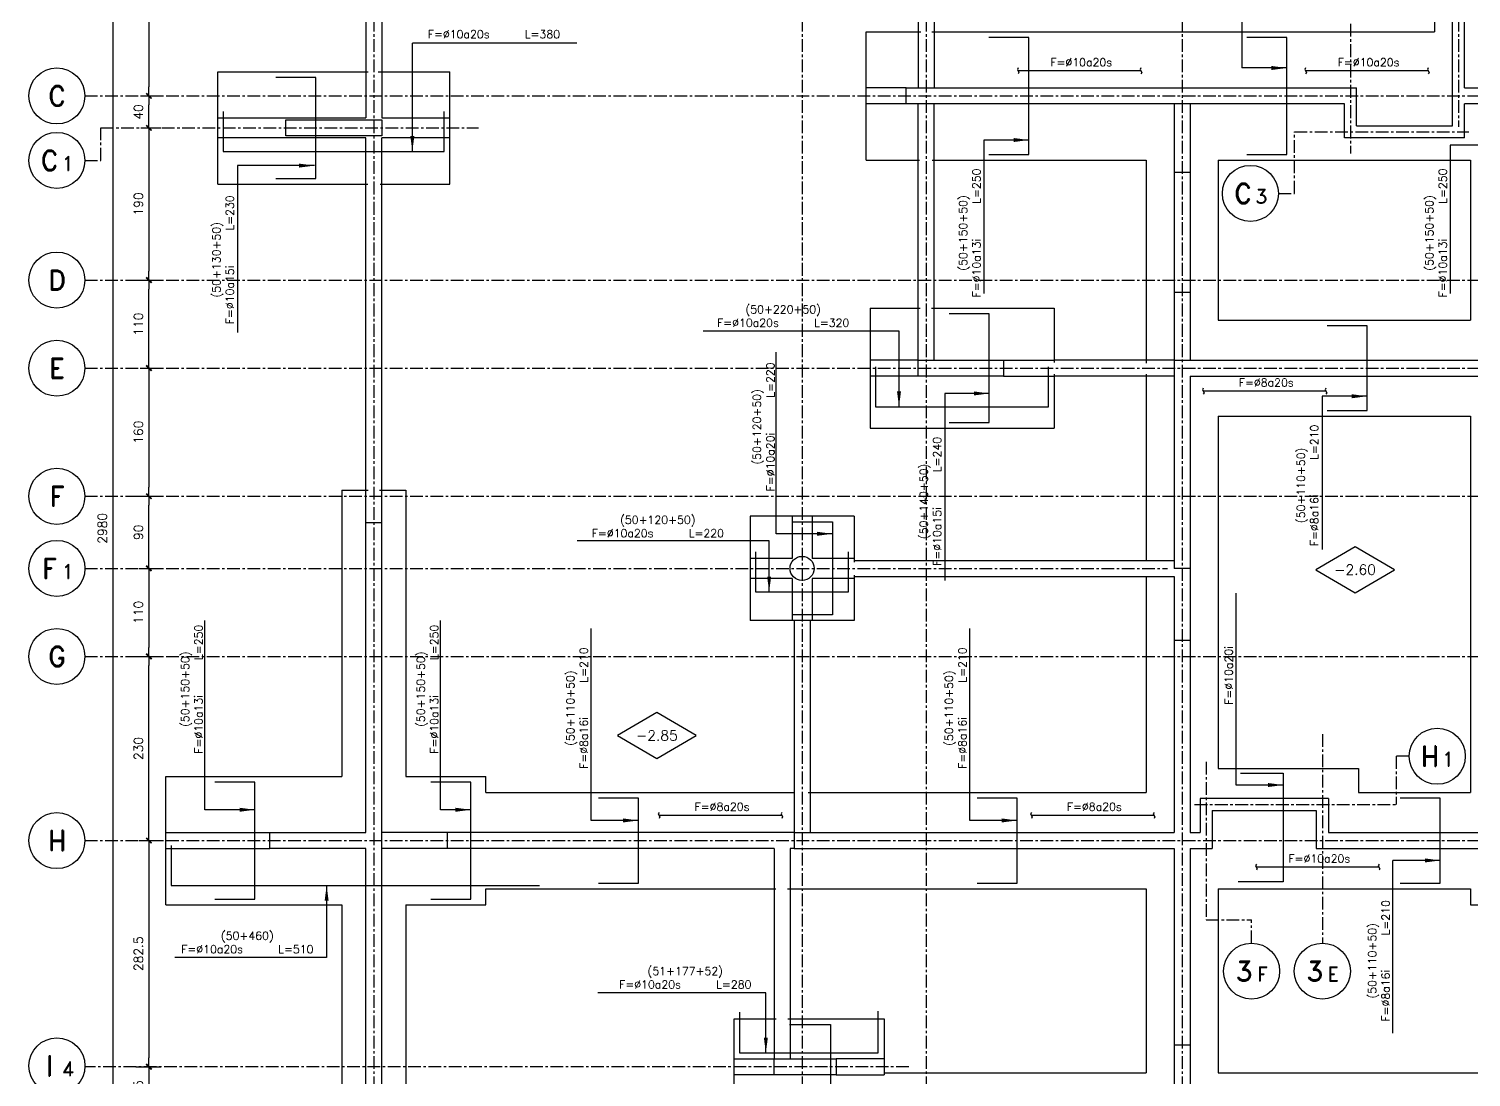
# Model space of a CAD drawing. Header units: millimetres. Extents: x -656631 to -653069, y 92820 to 96737.
# Drawn here: x -656631 to -654829, y 94152 to 95461 of the extents above; entities that cross this region are included whole.
import ezdxf
from ezdxf.enums import TextEntityAlignment as Align

# ---------------------------------------------------------------- set-up
doc = ezdxf.new("R2010")
doc.units = ezdxf.units.MM
doc.header["$LTSCALE"] = 0.5
doc.linetypes.add('CENTER', pattern=[50.8, 31.75, -6.35, 6.35, -6.35])
for name, color, linetype in [('A-LINEA 015', 6, 'Continuous'), ('CONTORNOS', 3, 'Continuous'), ('COTAS', 5, 'Continuous'), ('EJES', 1, 'CENTER'), ('fe', 7, 'Continuous'), ('FUNDACIONES', 3, 'Continuous'), ('MUROS', 3, 'Continuous'), ('NIVELES', 3, 'Continuous'), ('TEXTOS-SM', 3, 'Continuous'), ('TEXTOS1', 9, 'Continuous'), ('VIGAS', 3, 'Continuous')]:
    doc.layers.add(name, color=color, linetype=linetype)
doc.styles.add('ROMAND', font='romand')
doc.styles.add('ROMANS', font='romans')
doc.styles.add('ROMANS0', font='romans.shx')
doc.dimstyles.new('ING-50', dxfattribs={"dimscale": 5, "dimtxt": 2.25, "dimasz": 2.25, "dimexe": 3, "dimexo": 0, "dimgap": 1.5, "dimtad": 1, "dimdec": 1, "dimzin": 12, "dimdsep": 46, "dimtxsty": 'ROMANS', "dimblk1": 'TICK1', "dimblk2": 'TICK1', "dimsah": 1, "dimcen": 0.09, "dimclrd": 2, "dimclre": 1, "dimclrt": 3, "dimadec": 1, "dimazin": 3, "dimtfac": 1, "dimtdec": 1, "dimtix": 1, "dimtmove": 2, "dimatfit": 3, "dimfxl": 3, "dimtolj": 1, "dimtzin": 12, "dimarcsym": 0})

# ---------------------------------------------------------------- blocks, each defined once
blk = doc.blocks.new('NIVEL')
at = {"layer": 'NIVELES', "color": 3, "linetype": 'Continuous'}
blk.add_lwpolyline([(-48.8, 12.3), (0.5, -16.4), (49.7, 12.3), (0.5, 41)], close=True, dxfattribs=at)
at = {"layer": 'NIVELES', "color": 3, "linetype": 'Continuous', "style": 'ROMANS'}
blk.add_attdef('%%P00.00', text='', height=12.7, dxfattribs=at).set_placement((0.4, 6), align=Align.CENTER)
blk = doc.blocks.new('eje-3')
at = {"color": 3, "linetype": 'Continuous'}
blk.add_circle((0, 0), 35, dxfattribs=at)
at = {"color": 5, "linetype": 'Continuous', "style": 'ROMAND'}
for height, p in [(25, (-9.2, 0)), (18, (13.7, -3.6))]:
    blk.add_attdef('0', text='', height=height, dxfattribs=at).set_placement(p, align=Align.MIDDLE)
blk = doc.blocks.new('EJE-1')
at = {"color": 3, "linetype": 'Continuous'}
blk.add_circle((0, 0), 35, dxfattribs=at)
at = {"color": 5, "linetype": 'Continuous', "style": 'ROMAND'}
blk.add_attdef('0', text='', height=25, dxfattribs=at).set_placement((0.2, 0), align=Align.MIDDLE)
blk = doc.blocks.new('TICK1')
at = {"color": 2}
for points in [[(0, 0), (-1, 0)], [(0, 0), (1, 0)]]:
    blk.add_lwpolyline(points, dxfattribs=at)
at = {"color": 2, "const_width": 0.2}
blk.add_lwpolyline([(-0.3, -0.3), (0.3, 0.3)], dxfattribs=at)
blk = doc.blocks.new('*D39')
at = {"layer": 'COTAS', "color": 1, "lineweight": -2}
for p, q in [((-656491.2, 95377.5), (-656465.7, 95377.5)), ((-656490.6, 95337.5), (-656465.7, 95337.5))]:
    blk.add_line(p, q, dxfattribs=at)
at = {"layer": 'COTAS', "color": 2, "lineweight": -2}
blk.add_line((-656480.7, 95348.7), (-656480.7, 95366.2), dxfattribs=at)
at = {"layer": 'Defpoints', "color": 0}
for p in [(-656491.2, 95377.5), (-656480.7, 95377.5), (-656490.6, 95337.5)]:
    blk.add_point(p, dxfattribs=at)
at = {"layer": 'COTAS', "color": 2, "lineweight": -2, "xscale": 11.25, "yscale": 11.25, "zscale": 11.25}
for p, rotation in [((-656480.7, 95377.5), 90), ((-656480.7, 95337.5), 270)]:
    blk.add_blockref('TICK1', p, dxfattribs=dict(at, rotation=rotation))
at = {"layer": 'COTAS', "color": 3, "insert": (-656493.8, 95357.5), "char_height": 11.25, "attachment_point": 5, "rotation": 90, "style": 'ROMANS'}
blk.add_mtext('\\A1;40', dxfattribs=at)
blk = doc.blocks.new('*D40')
at = {"layer": 'COTAS', "color": 1, "lineweight": -2}
for p, q in [((-656490.6, 95337.5), (-656465.7, 95337.5)), ((-656493.5, 95147.5), (-656465.7, 95147.5))]:
    blk.add_line(p, q, dxfattribs=at)
at = {"layer": 'COTAS', "color": 2, "lineweight": -2}
blk.add_line((-656480.7, 95326.2), (-656480.7, 95158.7), dxfattribs=at)
at = {"layer": 'Defpoints', "color": 0}
for p in [(-656490.6, 95337.5), (-656493.5, 95147.5), (-656480.7, 95147.5)]:
    blk.add_point(p, dxfattribs=at)
at = {"layer": 'COTAS', "color": 2, "lineweight": -2, "xscale": 11.25, "yscale": 11.25, "zscale": 11.25}
for p, rotation in [((-656480.7, 95337.5), 90), ((-656480.7, 95147.5), 270)]:
    blk.add_blockref('TICK1', p, dxfattribs=dict(at, rotation=rotation))
at = {"layer": 'COTAS', "color": 3, "insert": (-656493.8, 95242.5), "char_height": 11.25, "attachment_point": 5, "rotation": 90, "style": 'ROMANS'}
blk.add_mtext('\\A1;190', dxfattribs=at)
blk = doc.blocks.new('*D41')
at = {"layer": 'COTAS', "color": 1, "lineweight": -2}
for p, q in [((-656493.5, 95147.5), (-656465.7, 95147.5)), ((-656491.8, 95037.5), (-656465.7, 95037.5))]:
    blk.add_line(p, q, dxfattribs=at)
at = {"layer": 'COTAS', "color": 2, "lineweight": -2}
blk.add_line((-656480.7, 95048.7), (-656480.7, 95136.2), dxfattribs=at)
at = {"layer": 'Defpoints', "color": 0}
for p in [(-656493.5, 95147.5), (-656480.7, 95147.5), (-656491.8, 95037.5)]:
    blk.add_point(p, dxfattribs=at)
at = {"layer": 'COTAS', "color": 2, "lineweight": -2, "xscale": 11.25, "yscale": 11.25, "zscale": 11.25}
for p, rotation in [((-656480.7, 95147.5), 90), ((-656480.7, 95037.5), 270)]:
    blk.add_blockref('TICK1', p, dxfattribs=dict(at, rotation=rotation))
at = {"layer": 'COTAS', "color": 3, "insert": (-656493.8, 95092.5), "char_height": 11.25, "attachment_point": 5, "rotation": 90, "style": 'ROMANS'}
blk.add_mtext('\\A1;110', dxfattribs=at)
blk = doc.blocks.new('*D42')
at = {"layer": 'COTAS', "color": 1, "lineweight": -2}
for p, q in [((-656491.8, 95037.5), (-656465.7, 95037.5)), ((-656494.3, 94877.5), (-656465.7, 94877.5))]:
    blk.add_line(p, q, dxfattribs=at)
at = {"layer": 'COTAS', "color": 2, "lineweight": -2}
blk.add_line((-656480.7, 95026.2), (-656480.7, 94888.7), dxfattribs=at)
at = {"layer": 'Defpoints', "color": 0}
for p in [(-656491.8, 95037.5), (-656494.3, 94877.5), (-656480.7, 94877.5)]:
    blk.add_point(p, dxfattribs=at)
at = {"layer": 'COTAS', "color": 2, "lineweight": -2, "xscale": 11.25, "yscale": 11.25, "zscale": 11.25}
for p, rotation in [((-656480.7, 95037.5), 90), ((-656480.7, 94877.5), 270)]:
    blk.add_blockref('TICK1', p, dxfattribs=dict(at, rotation=rotation))
at = {"layer": 'COTAS', "color": 3, "insert": (-656493.8, 94957.5), "char_height": 11.25, "attachment_point": 5, "rotation": 90, "style": 'ROMANS'}
blk.add_mtext('\\A1;160', dxfattribs=at)
blk = doc.blocks.new('*D43')
at = {"layer": 'COTAS', "color": 1, "lineweight": -2}
for p, q in [((-656494.3, 94877.5), (-656465.7, 94877.5)), ((-656492.9, 94787.5), (-656465.7, 94787.5))]:
    blk.add_line(p, q, dxfattribs=at)
at = {"layer": 'COTAS', "color": 2, "lineweight": -2}
blk.add_line((-656480.7, 94798.7), (-656480.7, 94866.2), dxfattribs=at)
at = {"layer": 'Defpoints', "color": 0}
for p in [(-656494.3, 94877.5), (-656480.7, 94877.5), (-656492.9, 94787.5)]:
    blk.add_point(p, dxfattribs=at)
at = {"layer": 'COTAS', "color": 2, "lineweight": -2, "xscale": 11.25, "yscale": 11.25, "zscale": 11.25}
for p, rotation in [((-656480.7, 94877.5), 90), ((-656480.7, 94787.5), 270)]:
    blk.add_blockref('TICK1', p, dxfattribs=dict(at, rotation=rotation))
at = {"layer": 'COTAS', "color": 3, "insert": (-656493.8, 94832.5), "char_height": 11.25, "attachment_point": 5, "rotation": 90, "style": 'ROMANS'}
blk.add_mtext('\\A1;90', dxfattribs=at)
blk = doc.blocks.new('*D44')
at = {"layer": 'COTAS', "color": 1, "lineweight": -2}
for p, q in [((-656492.9, 94787.5), (-656465.7, 94787.5)), ((-656494.6, 94677.5), (-656465.7, 94677.5))]:
    blk.add_line(p, q, dxfattribs=at)
at = {"layer": 'COTAS', "color": 2, "lineweight": -2}
blk.add_line((-656480.7, 94776.2), (-656480.7, 94688.7), dxfattribs=at)
at = {"layer": 'Defpoints', "color": 0}
for p in [(-656492.9, 94787.5), (-656494.6, 94677.5), (-656480.7, 94677.5)]:
    blk.add_point(p, dxfattribs=at)
at = {"layer": 'COTAS', "color": 2, "lineweight": -2, "xscale": 11.25, "yscale": 11.25, "zscale": 11.25}
for p, rotation in [((-656480.7, 94787.5), 90), ((-656480.7, 94677.5), 270)]:
    blk.add_blockref('TICK1', p, dxfattribs=dict(at, rotation=rotation))
at = {"layer": 'COTAS', "color": 3, "insert": (-656493.8, 94732.5), "char_height": 11.25, "attachment_point": 5, "rotation": 90, "style": 'ROMANS'}
blk.add_mtext('\\A1;110', dxfattribs=at)
blk = doc.blocks.new('*D45')
at = {"layer": 'COTAS', "color": 1, "lineweight": -2}
for p, q in [((-656494.6, 94677.5), (-656465.7, 94677.5)), ((-656491, 94447.5), (-656465.7, 94447.5))]:
    blk.add_line(p, q, dxfattribs=at)
at = {"layer": 'COTAS', "color": 2, "lineweight": -2}
blk.add_line((-656480.7, 94458.7), (-656480.7, 94666.2), dxfattribs=at)
at = {"layer": 'Defpoints', "color": 0}
for p in [(-656494.6, 94677.5), (-656480.7, 94677.5), (-656491, 94447.5)]:
    blk.add_point(p, dxfattribs=at)
at = {"layer": 'COTAS', "color": 2, "lineweight": -2, "xscale": 11.25, "yscale": 11.25, "zscale": 11.25}
for p, rotation in [((-656480.7, 94677.5), 90), ((-656480.7, 94447.5), 270)]:
    blk.add_blockref('TICK1', p, dxfattribs=dict(at, rotation=rotation))
at = {"layer": 'COTAS', "color": 3, "insert": (-656493.8, 94562.5), "char_height": 11.25, "attachment_point": 5, "rotation": 90, "style": 'ROMANS'}
blk.add_mtext('\\A1;230', dxfattribs=at)
blk = doc.blocks.new('*D46')
at = {"layer": 'COTAS', "color": 1, "lineweight": -2}
for p, q in [((-656495.4, 94165), (-656465.7, 94165)), ((-656496.4, 94097.5), (-656465.7, 94097.5))]:
    blk.add_line(p, q, dxfattribs=at)
at = {"layer": 'COTAS', "color": 2, "lineweight": -2}
blk.add_line((-656480.7, 94153.7), (-656480.7, 94108.7), dxfattribs=at)
at = {"layer": 'Defpoints', "color": 0}
for p in [(-656495.4, 94165), (-656496.4, 94097.5), (-656480.7, 94097.5)]:
    blk.add_point(p, dxfattribs=at)
at = {"layer": 'COTAS', "color": 2, "lineweight": -2, "xscale": 11.25, "yscale": 11.25, "zscale": 11.25}
for p, rotation in [((-656480.7, 94165), 90), ((-656480.7, 94097.5), 270)]:
    blk.add_blockref('TICK1', p, dxfattribs=dict(at, rotation=rotation))
at = {"layer": 'COTAS', "color": 3, "insert": (-656493.8, 94131.2), "char_height": 11.25, "attachment_point": 5, "rotation": 90, "style": 'ROMANS'}
blk.add_mtext('\\A1;67.5', dxfattribs=at)
blk = doc.blocks.new('*D49')
at = {"layer": 'COTAS', "color": 1, "lineweight": -2}
for p, q in [((-656525, 96327.5), (-656540.7, 96327.5)), ((-656537.6, 93347.5), (-656510.7, 93347.5))]:
    blk.add_line(p, q, dxfattribs=at)
at = {"layer": 'COTAS', "color": 2, "lineweight": -2}
blk.add_line((-656525.7, 96316.2), (-656525.7, 93358.7), dxfattribs=at)
at = {"layer": 'Defpoints', "color": 0}
for p in [(-656525, 96327.5), (-656537.6, 93347.5), (-656525.7, 93347.5)]:
    blk.add_point(p, dxfattribs=at)
at = {"layer": 'COTAS', "color": 2, "lineweight": -2, "xscale": 11.25, "yscale": 11.25, "zscale": 11.25}
for p, rotation in [((-656525.7, 96327.5), 90), ((-656525.7, 93347.5), 270)]:
    blk.add_blockref('TICK1', p, dxfattribs=dict(at, rotation=rotation))
at = {"layer": 'COTAS', "color": 3, "insert": (-656538.8, 94837.5), "char_height": 11.25, "attachment_point": 5, "rotation": 90, "style": 'ROMANS'}
blk.add_mtext('\\A1;2980', dxfattribs=at)
blk = doc.blocks.new('*D54')
at = {"layer": 'COTAS', "color": 1, "lineweight": -2}
for p, q in [((-656485.2, 95667.5), (-656465.7, 95667.5)), ((-656489.9, 95377.5), (-656465.7, 95377.5))]:
    blk.add_line(p, q, dxfattribs=at)
at = {"layer": 'COTAS', "color": 2, "lineweight": -2}
blk.add_line((-656480.7, 95656.2), (-656480.7, 95388.7), dxfattribs=at)
at = {"layer": 'Defpoints', "color": 0}
for p in [(-656485.2, 95667.5), (-656489.9, 95377.5), (-656480.7, 95377.5)]:
    blk.add_point(p, dxfattribs=at)
at = {"layer": 'COTAS', "color": 2, "lineweight": -2, "xscale": 11.25, "yscale": 11.25, "zscale": 11.25}
for p, rotation in [((-656480.7, 95667.5), 90), ((-656480.7, 95377.5), 270)]:
    blk.add_blockref('TICK1', p, dxfattribs=dict(at, rotation=rotation))
at = {"layer": 'COTAS', "color": 3, "insert": (-656493.8, 95522.5), "char_height": 11.25, "attachment_point": 5, "rotation": 90, "style": 'ROMANS'}
blk.add_mtext('\\A1;290', dxfattribs=at)
blk = doc.blocks.new('*D63')
at = {"layer": 'COTAS', "color": 1, "lineweight": -2}
for p, q in [((-656492.8, 94447.5), (-656465.7, 94447.5)), ((-656497.1, 94165), (-656465.7, 94165))]:
    blk.add_line(p, q, dxfattribs=at)
at = {"layer": 'COTAS', "color": 2, "lineweight": -2}
blk.add_line((-656480.7, 94436.2), (-656480.7, 94176.2), dxfattribs=at)
at = {"layer": 'Defpoints', "color": 0}
for p in [(-656492.8, 94447.5), (-656497.1, 94165), (-656480.7, 94165)]:
    blk.add_point(p, dxfattribs=at)
at = {"layer": 'COTAS', "color": 2, "lineweight": -2, "xscale": 11.25, "yscale": 11.25, "zscale": 11.25}
for p, rotation in [((-656480.7, 94447.5), 90), ((-656480.7, 94165), 270)]:
    blk.add_blockref('TICK1', p, dxfattribs=dict(at, rotation=rotation))
at = {"layer": 'COTAS', "color": 3, "insert": (-656493.8, 94306.2), "char_height": 11.25, "attachment_point": 5, "rotation": 90, "style": 'ROMANS'}
blk.add_mtext('\\A1;282.5', dxfattribs=at)
blk = doc.blocks.new('FLECHA')
at = {"color": 2}
blk.add_lwpolyline([(0, 0, 0, 5, 0), (19.2, 0, 5, 5, 0)], format="xyseb", dxfattribs=at)

msp = doc.modelspace()

# ---------------------------------------------------------------- linework, layer by layer
at = {"layer": 'CONTORNOS', "color": 2}
for p, q in [((-655394.63, 95412.36), (-655395.56, 95410.51)), ((-655241.32, 95412.36), (-655242.25, 95410.51)), ((-655035.61, 95412.36), (-655036.54, 95410.51)), ((-654882.31, 95412.36), (-654883.23, 95410.51)), ((-655395.56, 95410.51), (-655393.7, 95406.79)), ((-655393.7, 95406.79), (-655394.63, 95404.93)), ((-655242.25, 95410.51), (-655240.39, 95406.79)), ((-655240.39, 95406.79), (-655241.32, 95404.93)), ((-655036.54, 95410.51), (-655034.69, 95406.79)), ((-655034.69, 95406.79), (-655035.61, 95404.93)), ((-654883.23, 95410.51), (-654881.38, 95406.79)), ((-654881.38, 95406.79), (-654882.31, 95404.93)), ((-655163.46, 95012.36), (-655164.39, 95010.51)), ((-655164.39, 95010.51), (-655162.53, 95006.79)), ((-655162.53, 95006.79), (-655163.46, 95004.93)), ((-655010.15, 95012.36), (-655011.08, 95010.51)), ((-655011.08, 95010.51), (-655009.22, 95006.79)), ((-655009.22, 95006.79), (-655010.15, 95004.93)), ((-655843.38, 94482.65), (-655844.31, 94480.8)), ((-655844.31, 94480.8), (-655842.45, 94477.08)), ((-655842.45, 94477.08), (-655843.38, 94475.22)), ((-655690.07, 94482.65), (-655691, 94480.8)), ((-655691, 94480.8), (-655689.14, 94477.08)), ((-655689.14, 94477.08), (-655690.07, 94475.22)), ((-655378.26, 94482.65), (-655379.19, 94480.8)), ((-655379.19, 94480.8), (-655377.33, 94477.08)), ((-655377.33, 94477.08), (-655378.26, 94475.22)), ((-655224.95, 94482.65), (-655225.88, 94480.8)), ((-655225.88, 94480.8), (-655224.03, 94477.08)), ((-655224.03, 94477.08), (-655224.95, 94475.22)), ((-655097.15, 94417.91), (-655098.08, 94416.05)), ((-655098.08, 94416.05), (-655096.22, 94412.34)), ((-655096.22, 94412.34), (-655097.15, 94410.48)), ((-654943.84, 94417.91), (-654944.77, 94416.05)), ((-654944.77, 94416.05), (-654942.91, 94412.34)), ((-654942.91, 94412.34), (-654943.84, 94410.48))]:
    msp.add_line(p, q, dxfattribs=at)
at = {"layer": 'EJES'}
for p, q in [((-656199.71, 96667.45), (-656199.71, 93007.45)), ((-655664.71, 96667.46), (-655664.71, 93007.45)), ((-655509.71, 96667.46), (-655509.71, 93007.45)), ((-655189.71, 96667.45), (-655189.71, 93007.45)), ((-654844.71, 96667.45), (-654844.71, 95339.02)), ((-654979.71, 95543.56), (-654979.71, 95305.77)), ((-656560.7, 95377.45), (-653139.54, 95377.45)), ((-655049.56, 95332.45), (-654831.5, 95332.45)), ((-655049.56, 95255.68), (-655049.56, 95332.45)), ((-655069.56, 95255.68), (-655049.56, 95255.68)), ((-656560.7, 95147.45), (-653139.54, 95147.45)), ((-656560.7, 95037.45), (-653159.54, 95037.45)), ((-656560.7, 94877.45), (-653139.54, 94877.45)), ((-656560.7, 94787.45), (-655207.99, 94787.45)), ((-656560.7, 94677.45), (-653139.54, 94677.45)), ((-655014.71, 94580.46), (-655014.71, 94319.44)), ((-654906.14, 94552.85), (-654922.64, 94552.85)), ((-654922.64, 94552.85), (-654922.64, 94492.45)), ((-655159.71, 94545.81), (-655159.71, 94348.37)), ((-655174.24, 94492.45), (-654922.64, 94492.45)), ((-656560.7, 94447.45), (-653139.54, 94447.45)), ((-655159.71, 94348.37), (-655103.05, 94348.37)), ((-655103.05, 94319.44), (-655103.05, 94348.37)), ((-655531.39, 94164.95), (-656560.7, 94164.95))]:
    msp.add_line(p, q, dxfattribs=at)
msp.add_lwpolyline([(-656560.7, 95296.95), (-656540.7, 95296.95), (-656540.7, 95337.45), (-656068.84, 95337.45)], dxfattribs=at)
at = {"layer": 'fe'}
for p, q in [((-655241.32, 95408.65), (-655394.63, 95408.65)), ((-654882.31, 95408.65), (-655035.61, 95408.65)), ((-655010.15, 95008.65), (-655163.46, 95008.65)), ((-655116.77, 94531.75), (-655063.83, 94531.75)), ((-655063.83, 94531.75), (-655063.83, 94395.86)), ((-655690.07, 94478.94), (-655843.38, 94478.94)), ((-655224.95, 94478.94), (-655378.26, 94478.94)), ((-654943.84, 94414.19), (-655097.15, 94414.19)), ((-655063.83, 94395.86), (-655119.89, 94395.86))]:
    msp.add_line(p, q, dxfattribs=at)
at = {"layer": 'fe', "ltscale": 0.5}
for points in [[(-655431.21, 95304.45), (-655381.21, 95304.45), (-655381.21, 95450.45), (-655431.21, 95450.45)], [(-655109.04, 95304.45), (-655059.04, 95304.45), (-655059.04, 95450.45), (-655109.04, 95450.45)], [(-656322.27, 95274.45), (-656272.27, 95274.45), (-656272.27, 95400.45), (-656322.27, 95400.45)], [(-656387.73, 95358.18), (-656387.73, 95308.18), (-656111.73, 95308.18), (-656111.73, 95358.18)], [(-655480.75, 94969.45), (-655430.75, 94969.45), (-655430.75, 95105.45), (-655480.75, 95105.45)], [(-655008.72, 94984.45), (-654958.72, 94984.45), (-654958.72, 95090.45), (-655008.72, 95090.45)], [(-655572.75, 95039.29), (-655572.75, 94989.29), (-655356.75, 94989.29), (-655356.75, 95039.29)], [(-655676.8, 94845.45), (-655626.8, 94845.45), (-655626.8, 94729.45), (-655676.8, 94729.45)], [(-655722.71, 94807.98), (-655722.71, 94757.98), (-655606.71, 94757.98), (-655606.71, 94807.98)], [(-656398.28, 94374.45), (-656348.28, 94374.45), (-656348.28, 94520.45), (-656398.28, 94520.45)], [(-656128.49, 94374.45), (-656078.49, 94374.45), (-656078.49, 94520.45), (-656128.49, 94520.45)], [(-655919.12, 94394.45), (-655869.12, 94394.45), (-655869.12, 94500.45), (-655919.12, 94500.45)], [(-655446.12, 94394.45), (-655396.12, 94394.45), (-655396.12, 94500.45), (-655446.12, 94500.45)], [(-654917.34, 94394.45), (-654867.34, 94394.45), (-654867.34, 94500.45), (-654917.34, 94500.45)], [(-656452.71, 94441.51), (-656452.71, 94391.51), (-655992.71, 94391.51)], [(-655742.71, 94233.29), (-655742.71, 94182.29), (-655569.71, 94182.29), (-655569.71, 94234.29)], [(-655680.23, 94217.95), (-655629.23, 94217.95), (-655629.23, 94043.95), (-655680.23, 94043.95)]]:
    msp.add_lwpolyline(points, dxfattribs=at)
at = {"layer": 'FUNDACIONES', "ltscale": 0.15}
for p, q in [((-654874.71, 95667.45), (-654874.71, 95457.45)), ((-655584.71, 95297.45), (-655584.71, 95457.45)), ((-655584.71, 95457.45), (-655516.36, 95457.45)), ((-655502.75, 95457.45), (-654874.71, 95457.45)), ((-656394.73, 95267.45), (-656394.73, 95407.45)), ((-656104.73, 95267.45), (-656104.73, 95407.45)), ((-655584.71, 95297.45), (-655517.93, 95297.45)), ((-655502.14, 95297.45), (-655234.71, 95297.45)), ((-655234.71, 95297.45), (-655234.71, 95043.88)), ((-655144.71, 95297.45), (-654829.71, 95297.45)), ((-655144.71, 95297.45), (-655144.71, 95097.45)), ((-654829.71, 95297.45), (-654829.71, 95097.45)), ((-655579.75, 95112.45), (-655517.19, 95112.45)), ((-655579.75, 95112.45), (-655579.75, 94962.45)), ((-655502.88, 95112.45), (-655349.75, 95112.45)), ((-655349.75, 95112.45), (-655349.75, 95044.67)), ((-655144.71, 95097.45), (-654829.71, 95097.45)), ((-655349.75, 95030), (-655349.75, 94962.45)), ((-655234.71, 95030.03), (-655234.71, 94797.45)), ((-655579.75, 94962.45), (-655349.75, 94962.45)), ((-655144.71, 94977.45), (-655144.71, 94537.45)), ((-655144.71, 94977.45), (-654829.71, 94977.45)), ((-654829.71, 94977.45), (-654829.71, 94507.45)), ((-656239.71, 94884.95), (-656206.89, 94884.95)), ((-656239.71, 94884.95), (-656239.71, 94527.45)), ((-656192.52, 94884.95), (-656159.71, 94884.95)), ((-656159.71, 94884.95), (-656159.71, 94527.45)), ((-655729.71, 94852.45), (-655729.71, 94722.45)), ((-655599.71, 94852.45), (-655729.71, 94852.45)), ((-655599.71, 94852.45), (-655599.71, 94795.31)), ((-655599.71, 94778.95), (-655599.71, 94722.45)), ((-655234.71, 94777.45), (-655234.71, 94507.45)), ((-655599.71, 94722.45), (-655729.71, 94722.45)), ((-655144.71, 94537.45), (-654969.71, 94537.45)), ((-654969.71, 94537.45), (-654969.71, 94507.45)), ((-656459.71, 94527.45), (-656239.71, 94527.45)), ((-656459.71, 94367.45), (-656459.71, 94527.45)), ((-656159.71, 94527.45), (-656059.71, 94527.45)), ((-656059.71, 94507.45), (-656059.71, 94527.45)), ((-656059.71, 94507.45), (-655673.79, 94507.45)), ((-655657.03, 94507.45), (-655234.71, 94507.45)), ((-654969.71, 94507.45), (-654829.71, 94507.45)), ((-656059.71, 94387.45), (-655697.66, 94387.45)), ((-656059.71, 94367.45), (-656059.71, 94387.45)), ((-655682.82, 94387.45), (-655234.71, 94387.45)), ((-655234.71, 94387.45), (-655234.71, 94157.45)), ((-655144.71, 94387.45), (-654829.71, 94387.45)), ((-655144.71, 94387.45), (-655144.71, 94157.45)), ((-654829.71, 94387.45), (-654829.71, 94367.45)), ((-656459.71, 94367.45), (-656239.71, 94367.45)), ((-656239.71, 94367.45), (-656239.71, 93667.45)), ((-656159.71, 94367.45), (-656059.71, 94367.45)), ((-656159.71, 94367.45), (-656159.71, 93667.45)), ((-654829.71, 94367.45), (-654434.71, 94367.45)), ((-655749.71, 94224.95), (-655697.19, 94224.95)), ((-655749.71, 94037.45), (-655749.71, 94224.95)), ((-655682.67, 94224.95), (-655562.21, 94224.95)), ((-655562.21, 94224.95), (-655562.21, 94157.45)), ((-655562.21, 94157.45), (-655234.71, 94157.45)), ((-655144.71, 94157.45), (-654434.71, 94157.45))]:
    msp.add_line(p, q, dxfattribs=at)
for points in [[(-656394.73, 95407.45), (-656206.95, 95407.45)], [(-656194.1, 95407.45), (-656104.73, 95407.45)], [(-656394.73, 95267.45), (-656207.04, 95267.45)], [(-656191.85, 95267.45), (-656104.73, 95267.45)]]:
    msp.add_lwpolyline(points, dxfattribs=at)
at = {"layer": 'MUROS'}
for p, q in [((-654852.21, 95339.95), (-654852.21, 95717.45)), ((-654837.21, 95387.45), (-654837.21, 95717.45)), ((-654972.21, 95339.95), (-654972.21, 95387.45)), ((-654987.21, 95324.95), (-654987.21, 95367.45)), ((-654837.21, 95324.95), (-654837.21, 95367.45)), ((-655179.71, 94787.45), (-655199.71, 94787.45)), ((-655179.71, 94697.45), (-655199.71, 94697.45)), ((-655167.21, 94499.95), (-655167.21, 94457.45)), ((-655007.21, 94499.95), (-655007.21, 94457.45)), ((-655152.21, 94484.95), (-655152.21, 94437.45)), ((-655022.21, 94484.95), (-655022.21, 94437.45)), ((-655674.71, 94457.45), (-655199.71, 94457.45)), ((-655674.71, 94457.45), (-655674.71, 94437.45)), ((-655179.71, 94457.45), (-655167.21, 94457.45)), ((-655007.21, 94457.45), (-654794.71, 94457.45)), ((-655199.71, 94437.45), (-655199.71, 94192.45))]:
    msp.add_line(p, q, dxfattribs=at)
at = {"layer": 'MUROS', "ltscale": 0.5}
for p, q in [((-655534.71, 95387.45), (-654972.21, 95387.45)), ((-655534.71, 95367.45), (-655534.71, 95387.45)), ((-654837.21, 95387.45), (-654774.71, 95387.45)), ((-654987.21, 95367.45), (-655534.71, 95367.45)), ((-654794.71, 95367.45), (-654837.21, 95367.45)), ((-656309.75, 95327.45), (-656309.75, 95347.45)), ((-656309.75, 95347.45), (-656189.71, 95347.45)), ((-656189.71, 95347.45), (-656189.71, 95327.45)), ((-654972.21, 95339.95), (-654852.21, 95339.95)), ((-656189.71, 95327.45), (-656309.75, 95327.45)), ((-654837.21, 95324.95), (-654987.21, 95324.95)), ((-655519.71, 95047.45), (-655413.18, 95047.45)), ((-655519.71, 95027.45), (-655519.71, 95047.45)), ((-655413.18, 95047.45), (-655413.18, 95027.45)), ((-655199.71, 95047.45), (-654794.71, 95047.45)), ((-655413.18, 95027.45), (-655519.71, 95027.45)), ((-655179.71, 95027.45), (-654794.71, 95027.45)), ((-655007.21, 94499.95), (-655167.21, 94499.95)), ((-655152.21, 94484.95), (-655022.21, 94484.95)), ((-656329.71, 94437.45), (-656329.71, 94457.45)), ((-656329.71, 94457.45), (-656209.71, 94457.45)), ((-656107.65, 94437.45), (-656107.65, 94457.45)), ((-656209.71, 94437.45), (-656329.71, 94437.45))]:
    msp.add_line(p, q, dxfattribs=at)
at = {"layer": 'MUROS', "ltscale": 0.15}
for p, q in [((-655199.71, 95282.45), (-655199.71, 95132.45)), ((-655199.71, 95282.45), (-655179.71, 95282.45)), ((-655179.71, 95282.45), (-655179.71, 95132.45)), ((-655199.71, 95132.45), (-655179.71, 95132.45)), ((-655199.71, 95047.45), (-655199.71, 94787.45)), ((-655179.71, 95027.45), (-655179.71, 94787.45)), ((-656209.71, 94457.45), (-656209.71, 94844.95)), ((-656209.71, 94844.95), (-656189.71, 94844.95)), ((-656189.71, 93707.45), (-656189.71, 94844.95)), ((-655199.71, 94697.45), (-655199.71, 94457.45)), ((-655179.71, 94697.45), (-655179.71, 94457.45)), ((-656209.71, 93707.45), (-656209.71, 94437.45)), ((-655674.71, 94437.45), (-655199.71, 94437.45)), ((-655179.71, 94437.45), (-655179.71, 94192.45)), ((-655179.71, 94437.45), (-655152.21, 94437.45)), ((-655022.21, 94437.45), (-654774.71, 94437.45)), ((-655199.71, 94192.45), (-655179.71, 94192.45))]:
    msp.add_line(p, q, dxfattribs=at)
at = {"layer": 'MUROS'}
msp.add_lwpolyline([(-655699.71, 94174.95), (-655622.21, 94174.95), (-655622.21, 94154.95), (-655699.71, 94154.95)], close=True, dxfattribs=at)
at = {"layer": 'MUROS', "ltscale": 0.5}
msp.add_circle((-655664.71, 94787.45), 15, dxfattribs=at)
at = {"layer": 'TEXTOS1', "color": 1, "ltscale": 0.5}
for p, q in [((-655115.31, 95651), (-655115.31, 95412.37)), ((-656151.58, 95308.18), (-656151.58, 95443.18)), ((-655946.17, 95443.18), (-656151.58, 95443.18)), ((-655059.04, 95412.37), (-655115.31, 95412.37)), ((-655381.21, 95322.41), (-655437.49, 95322.41)), ((-655437.49, 95322.41), (-655437.49, 95130.83)), ((-654728.35, 95316.03), (-654854.94, 95316.03)), ((-654854.94, 95316.03), (-654854.94, 95130.83)), ((-656274.02, 95290.45), (-656370.2, 95290.45)), ((-656370.2, 95290.45), (-656370.2, 95082.22)), ((-655543.58, 95083.69), (-655788.23, 95083.69)), ((-655543.58, 94989.29), (-655543.58, 95083.69)), ((-655697.17, 94830.64), (-655697.17, 95057.54)), ((-655430.75, 95005.91), (-655486.14, 95005.91)), ((-655486.14, 95005.91), (-655486.14, 94772.26)), ((-654958.72, 95002.41), (-655015, 95002.41)), ((-655015, 95002.41), (-655015, 94810.83)), ((-655705.83, 94821.98), (-655945.7, 94821.98)), ((-655705.83, 94757.98), (-655705.83, 94821.98)), ((-655626.8, 94830.64), (-655697.17, 94830.64)), ((-655122.57, 94516.89), (-655122.57, 94756.48)), ((-656410.79, 94485.99), (-656410.79, 94722.47)), ((-656116.37, 94485.99), (-656116.37, 94722.47)), ((-655928.28, 94472.65), (-655928.28, 94712.24)), ((-655455.28, 94472.65), (-655455.28, 94712.24)), ((-655063.41, 94516.89), (-655122.57, 94516.89)), ((-656348.28, 94485.99), (-656410.79, 94485.99)), ((-656078.49, 94485.99), (-656116.37, 94485.99)), ((-655869.12, 94472.65), (-655928.28, 94472.65)), ((-655396.12, 94472.65), (-655455.28, 94472.65)), ((-654867.34, 94422.72), (-654926.5, 94422.72)), ((-654926.5, 94206.91), (-654926.5, 94422.72)), ((-656258.67, 94391.51), (-656258.67, 94301.6)), ((-656258.67, 94301.6), (-656448.16, 94301.6)), ((-655709.93, 94257.56), (-655919.77, 94257.56)), ((-655709.93, 94182.29), (-655709.93, 94257.56))]:
    msp.add_line(p, q, dxfattribs=at)
at = {"layer": 'VIGAS', "ltscale": 0.5}
for p, q in [((-656209.71, 95824.95), (-656209.71, 95349.95)), ((-656189.71, 95824.95), (-656189.71, 95349.95)), ((-655519.71, 95654.95), (-655519.71, 95387.45)), ((-655499.71, 95654.95), (-655499.71, 95387.45)), ((-655534.71, 95387.45), (-655584.71, 95387.45)), ((-655534.71, 95367.45), (-655584.71, 95367.45)), ((-655519.71, 95047.45), (-655519.71, 95367.45)), ((-655499.71, 95047.45), (-655499.71, 95367.45)), ((-655199.71, 95367.45), (-655199.71, 95282.45)), ((-655179.71, 95367.45), (-655179.71, 95282.45)), ((-656394.73, 95349.95), (-656209.71, 95349.95)), ((-656189.71, 95349.95), (-656104.73, 95349.95)), ((-656209.71, 95324.95), (-656394.73, 95324.95)), ((-656209.71, 94844.95), (-656209.71, 95324.95)), ((-656104.73, 95324.95), (-656189.71, 95324.95)), ((-656189.71, 94844.95), (-656189.71, 95324.95)), ((-655199.71, 95132.45), (-655199.71, 95047.45)), ((-655179.71, 95132.45), (-655179.71, 95047.45)), ((-655519.71, 95047.45), (-655579.75, 95047.45)), ((-655413.18, 95047.45), (-655349.75, 95047.45)), ((-655199.71, 95047.45), (-655349.75, 95047.45)), ((-655519.71, 95027.45), (-655579.75, 95027.45)), ((-655413.18, 95027.45), (-655349.75, 95027.45)), ((-655199.71, 95027.45), (-655349.75, 95027.45)), ((-655677.21, 94852.45), (-655677.21, 94799.95)), ((-655652.21, 94852.45), (-655652.21, 94799.95)), ((-655677.21, 94799.95), (-655729.71, 94799.95)), ((-655599.71, 94799.95), (-655652.21, 94799.95)), ((-655599.71, 94797.45), (-655199.71, 94797.45)), ((-655179.71, 94787.45), (-655179.71, 94697.45)), ((-655677.21, 94774.95), (-655729.71, 94774.95)), ((-655677.21, 94774.95), (-655677.21, 94722.45)), ((-655652.21, 94774.95), (-655652.21, 94722.45)), ((-655599.71, 94774.95), (-655652.21, 94774.95)), ((-655599.71, 94777.45), (-655199.71, 94777.45)), ((-655199.71, 94777.45), (-655199.71, 94697.45)), ((-655674.71, 94722.45), (-655674.71, 94457.45)), ((-655654.71, 94722.45), (-655654.71, 94457.45)), ((-656459.71, 94457.45), (-656329.71, 94457.45)), ((-655674.71, 94457.45), (-656189.71, 94457.45)), ((-656459.71, 94437.45), (-656329.71, 94437.45)), ((-655699.71, 94437.45), (-656189.71, 94437.45)), ((-655699.71, 94437.45), (-655699.71, 94174.95)), ((-655679.71, 94437.45), (-655679.71, 94174.95)), ((-655674.71, 94437.45), (-655679.71, 94437.45)), ((-655199.71, 94192.45), (-655199.71, 94107.45)), ((-655179.71, 94192.45), (-655179.71, 94107.45)), ((-655749.71, 94174.95), (-655699.71, 94174.95)), ((-655562.21, 94174.95), (-655622.21, 94174.95)), ((-655562.21, 94174.95), (-655562.21, 94154.95)), ((-655699.71, 94154.95), (-655749.71, 94154.95)), ((-655622.21, 94154.95), (-655562.21, 94154.95))]:
    msp.add_line(p, q, dxfattribs=at)

# ---------------------------------------------------------------- block references
at = {"layer": 'A-LINEA 015', "ltscale": 0.5}
for p, values in [((-656595.7, 95377.45), {'0': 'C'}), ((-656595.7, 95147.45), {'0': 'D'}), ((-656595.7, 95037.45), {'0': 'E'}), ((-656595.7, 94877.45), {'0': 'F'}), ((-656595.7, 94677.45), {'0': 'G'}), ((-656595.7, 94447.45), {'0': 'H'})]:
    msp.add_blockref('EJE-1', p, dxfattribs=at).add_auto_attribs(values)
ref = msp.add_blockref('eje-3', (-656595.7, 95296.95), dxfattribs=at)
ref.add_attrib('0', 'C', dxfattribs={"layer": '0', "color": 5, "linetype": 'Continuous', "height": 25, "style": 'ROMAND'}).set_placement((-656604.89, 95296.95), align=Align.MIDDLE)
ref.add_attrib('0', '1', dxfattribs={"layer": '0', "color": 5, "linetype": 'Continuous', "height": 18, "style": 'ROMAND'}).set_placement((-656582.01, 95293.36), align=Align.MIDDLE)
ref = msp.add_blockref('eje-3', (-655104.56, 95255.68), dxfattribs=at)
ref.add_attrib('0', 'C', dxfattribs={"layer": '0', "color": 5, "linetype": 'Continuous', "height": 25, "style": 'ROMAND'}).set_placement((-655113.75, 95255.68), align=Align.MIDDLE)
ref.add_attrib('0', '3', dxfattribs={"layer": '0', "color": 5, "linetype": 'Continuous', "height": 18, "style": 'ROMAND'}).set_placement((-655090.88, 95252.1), align=Align.MIDDLE)
ref = msp.add_blockref('eje-3', (-656595.65, 94787.45), dxfattribs=at)
ref.add_attrib('0', 'F', dxfattribs={"layer": '0', "color": 5, "linetype": 'Continuous', "height": 25, "style": 'ROMAND'}).set_placement((-656604.84, 94787.45), align=Align.MIDDLE)
ref.add_attrib('0', '1', dxfattribs={"layer": '0', "color": 5, "linetype": 'Continuous', "height": 18, "style": 'ROMAND'}).set_placement((-656581.96, 94783.87), align=Align.MIDDLE)
ref = msp.add_blockref('eje-3', (-654871.14, 94552.85), dxfattribs=at)
ref.add_attrib('0', 'H', dxfattribs={"layer": '0', "color": 5, "linetype": 'Continuous', "height": 25, "style": 'ROMAND'}).set_placement((-654880.33, 94552.85), align=Align.MIDDLE)
ref.add_attrib('0', '1', dxfattribs={"layer": '0', "color": 5, "linetype": 'Continuous', "height": 18, "style": 'ROMAND'}).set_placement((-654857.45, 94549.27), align=Align.MIDDLE)
ref = msp.add_blockref('eje-3', (-655103.05, 94284.44), dxfattribs=at)
ref.add_attrib('0', '3', dxfattribs={"layer": '0', "color": 5, "linetype": 'Continuous', "height": 25, "style": 'ROMAND'}).set_placement((-655112.24, 94284.44), align=Align.MIDDLE)
ref.add_attrib('0', 'F', dxfattribs={"layer": '0', "color": 5, "linetype": 'Continuous', "height": 18, "style": 'ROMAND'}).set_placement((-655089.37, 94280.86), align=Align.MIDDLE)
ref = msp.add_blockref('eje-3', (-655014.71, 94284.44), dxfattribs=at)
ref.add_attrib('0', '3', dxfattribs={"layer": '0', "color": 5, "linetype": 'Continuous', "height": 25, "style": 'ROMAND'}).set_placement((-655023.91, 94284.44), align=Align.MIDDLE)
ref.add_attrib('0', 'E', dxfattribs={"layer": '0', "color": 5, "linetype": 'Continuous', "height": 18, "style": 'ROMAND'}).set_placement((-655001.03, 94280.86), align=Align.MIDDLE)
ref = msp.add_blockref('eje-3', (-656595.64, 94166.2), dxfattribs=at)
ref.add_attrib('0', 'I', dxfattribs={"layer": '0', "color": 5, "linetype": 'Continuous', "height": 25, "style": 'ROMAND'}).set_placement((-656604.84, 94166.2), align=Align.MIDDLE)
ref.add_attrib('0', '4', dxfattribs={"layer": '0', "color": 5, "linetype": 'Continuous', "height": 18, "style": 'ROMAND'}).set_placement((-656581.96, 94162.62), align=Align.MIDDLE)
at = {"layer": 'TEXTOS1', "color": 1, "ltscale": 0.5}
for p, rotation in [((-655059.04, 95412.37), 180), ((-656151.58, 95308.18), 90), ((-655381.21, 95322.41), 180), ((-656274.02, 95290.45), 180), ((-655543.58, 94989.29), 90), ((-655430.75, 95005.91), 180), ((-654958.72, 95002.41), 180), ((-655626.8, 94830.64), 180), ((-655705.83, 94757.98), 90), ((-655063.41, 94516.89), 180), ((-656348.28, 94485.99), 180), ((-656078.49, 94485.99), 180), ((-655869.12, 94472.65), 180), ((-655396.12, 94472.65), 180), ((-654867.34, 94422.72), 180), ((-656258.67, 94391.51), 270), ((-655709.93, 94182.29), 90)]:
    msp.add_blockref('FLECHA', p, dxfattribs=dict(at, rotation=rotation))
at = {"layer": 'VIGAS', "ltscale": 0.5}
for p, values in [((-654974.23, 94773.45), {'%%P00.00': '-2.60'}), ((-655846.51, 94566.42), {'%%P00.00': '-2.85'})]:
    msp.add_blockref('NIVEL', p, dxfattribs=at).add_auto_attribs(values)

# ---------------------------------------------------------------- texts
at = {"layer": 'TEXTOS-SM', "ltscale": 0.5, "style": 'ROMANS0'}
for s, p in [('F=%%c10a20s     L=380', (-656049.65, 95449.52)), ('F=%%c10a20s', (-655315.95, 95414.46)), ('F=%%c10a20s', (-654956.94, 95414.46)), ('(50+220+50)', (-655688.26, 95105.86)), ('F=%%c10a20s     L=320', (-655688.26, 95089.11)), ('F=%%c8a20s', (-655084.78, 95014.46)), ('(50+120+50)', (-655844.88, 94843.06)), ('F=%%c10a20s     L=220', (-655844.88, 94826.31)), ('F=%%c8a20s', (-655764.7, 94484.75)), ('F=%%c8a20s', (-655299.58, 94484.75)), ('F=%%c10a20s', (-655018.47, 94420)), ('(50+460)', (-656357.74, 94323.6)), ('F=%%c10a20s     L=510', (-656357.74, 94306.85)), ('(51+177+52)', (-655810.59, 94279.53)), ('F=%%c10a20s     L=280', (-655810.59, 94262.78))]:
    msp.add_text(s, height=10, dxfattribs=at).set_placement(p, align=Align.CENTER)
for s, p in [('F=%%c10a13i     L=250', (-655441.79, 95206.29)), ('F=%%c10a13i     L=250', (-654859.25, 95206.29)), ('F=%%c10a15i     L=230', (-656374.6, 95172.83)), ('(50+150+50)', (-655458.54, 95206.29)), ('(50+150+50)', (-654876, 95206.29)), ('(50+130+50)', (-656391.35, 95172.83)), ('F=%%c10a20i     L=220', (-655699.33, 94964.12)), ('(50+120+50)', (-655716.08, 94964.12)), ('F=%%c8a16i     L=210', (-655019.73, 94891.09)), ('F=%%c10a15i     L=240', (-655491, 94871.11)), ('(50+110+50)', (-655036.48, 94891.09)), ('(50+140+50)', (-655507.75, 94871.11)), ('F=%%c10a13i     L=250', (-656413.7, 94636.53)), ('F=%%c10a13i     L=250', (-656119.28, 94636.53)), ('(50+150+50)', (-656430.45, 94636.53)), ('(50+150+50)', (-656136.03, 94636.53)), ('F=%%c8a16i     L=210', (-655932.4, 94612.93)), ('F=%%c8a16i     L=210', (-655459.4, 94612.93)), ('F=%%C10a20i ', (-655126.69, 94657.17)), ('(50+110+50)', (-655949.15, 94612.93)), ('(50+110+50)', (-655476.15, 94612.93)), ('F=%%c8a16i     L=210', (-654930.62, 94297.28)), ('(50+110+50)', (-654947.37, 94297.28))]:
    msp.add_text(s, height=10, rotation=90, dxfattribs=at).set_placement(p, align=Align.CENTER)

# ---------------------------------------------------------------- dimensions: what is measured, and where the dimension line sits
at = {"layer": 'COTAS'}
for base, p1, p2, angle, picture, middle in [((-656525.7, 93347.45), (-656524.98, 96327.45), (-656537.57, 93347.45), 270, '*D49', (-656538.83, 94837.45)), ((-656480.7, 95377.45), (-656485.17, 95667.45), (-656489.93, 95377.45), 270, '*D54', (-656493.83, 95522.45)), ((-656480.7, 95377.45), (-656490.56, 95337.45), (-656491.18, 95377.45), 90, '*D39', (-656493.83, 95357.45)), ((-656480.7, 95147.45), (-656490.56, 95337.45), (-656493.49, 95147.45), 270, '*D40', (-656493.83, 95242.45)), ((-656480.7, 95147.45), (-656491.8, 95037.45), (-656493.49, 95147.45), 90, '*D41', (-656493.83, 95092.45)), ((-656480.7, 94877.45), (-656491.8, 95037.45), (-656494.26, 94877.45), 270, '*D42', (-656493.83, 94957.45)), ((-656480.7, 94877.45), (-656492.88, 94787.45), (-656494.26, 94877.45), 90, '*D43', (-656493.83, 94832.45)), ((-656480.7, 94677.45), (-656492.88, 94787.45), (-656494.57, 94677.45), 270, '*D44', (-656493.83, 94732.45)), ((-656480.7, 94677.45), (-656491.03, 94447.45), (-656494.57, 94677.45), 90, '*D45', (-656493.83, 94562.45)), ((-656480.7, 94164.95), (-656492.76, 94447.45), (-656497.12, 94164.95), 270, '*D63', (-656493.83, 94306.2)), ((-656480.7, 94097.45), (-656495.38, 94164.95), (-656496.42, 94097.45), 270, '*D46', (-656493.83, 94131.2))]:
    dim = msp.add_linear_dim(base=base, p1=p1, p2=p2, angle=angle, dimstyle='ING-50', dxfattribs=at)
    dim.commit()
    dim.dimension.update_dxf_attribs({"geometry": picture, "text_midpoint": middle})

doc.saveas('drawing.dxf')
